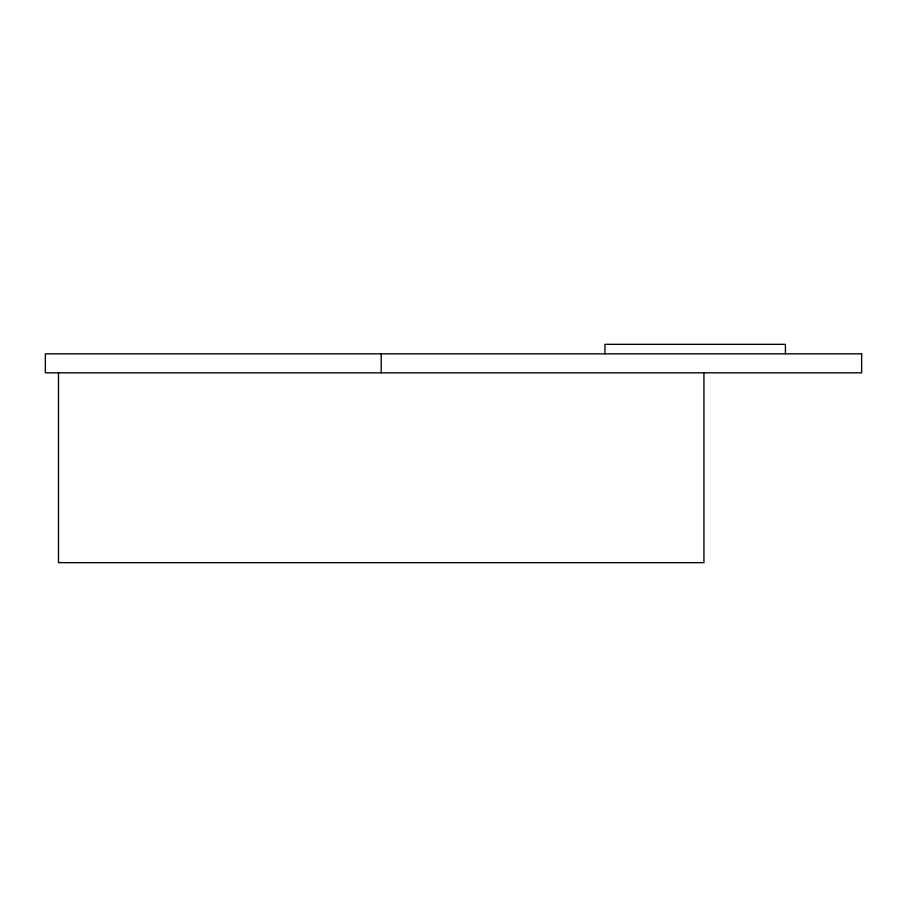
<?xml version="1.0" encoding="UTF-8"?>
<svg xmlns="http://www.w3.org/2000/svg" width="907" height="907" viewBox="0 0 907 907"><rect width="100%" height="100%" fill="white"/><g stroke="black" fill="none" stroke-linecap="round" stroke-linejoin="round"><path stroke-width="1.36" d="M785.428 353.832L785.428 344.343L604.935 344.343L604.935 353.832M703.934 372.822L703.934 562.657L58.49 562.657L58.49 372.822M381.212 353.832L381.212 372.822M861.65 353.832L45.35 353.832L45.35 372.822L861.65 372.822L861.65 353.832"/></g></svg>
